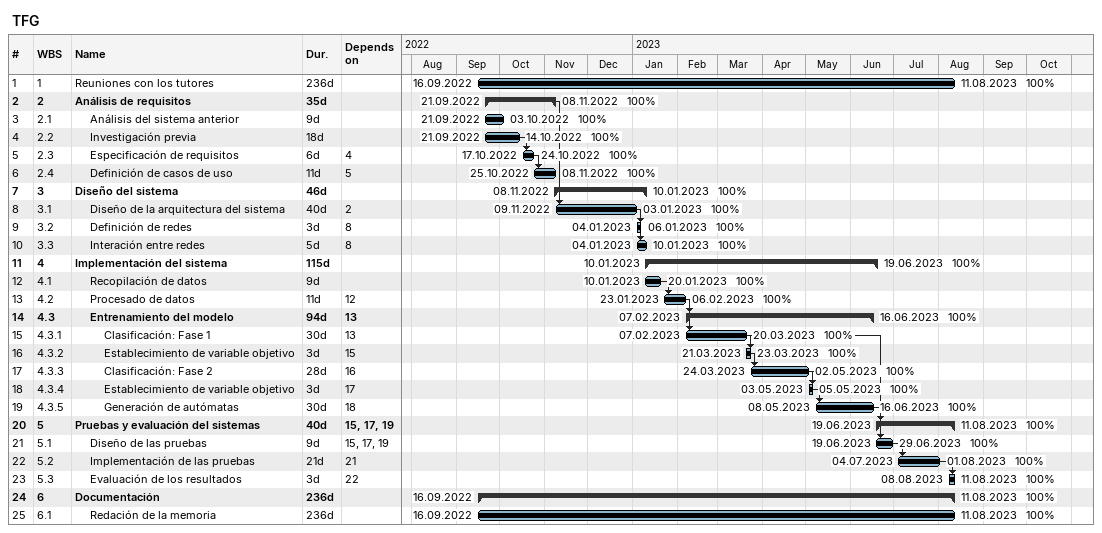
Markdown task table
TFG

| ID | WBS | Task | Duration | Start | Finish | Predecessors | % complete |
|---|---|---|---|---|---|---|---|
| 1 | 1 | Reuniones con los tutores | 236d | 2022-09-16 | 2023-08-11 |  | 100 |
| 2 | 2 | **Análisis de requisitos** | 35d | 2022-09-21 | 2022-11-08 |  | 100 |
| 3 | 2.1 | Análisis del sistema anterior | 9d | 2022-09-21 | 2022-10-03 |  | 100 |
| 4 | 2.2 | Investigación previa | 18d | 2022-09-21 | 2022-10-14 |  | 100 |
| 5 | 2.3 | Especificación de requisitos | 6d | 2022-10-17 | 2022-10-24 | 4 | 100 |
| 6 | 2.4 | Definición de casos de uso | 11d | 2022-10-25 | 2022-11-08 | 5 | 100 |
| 7 | 3 | **Diseño del sistema** | 46d | 2022-11-08 | 2023-01-10 |  | 100 |
| 8 | 3.1 | Diseño de la arquitectura del sistema | 40d | 2022-11-09 | 2023-01-03 | 2 | 100 |
| 9 | 3.2 | Definición de redes | 3d | 2023-01-04 | 2023-01-06 | 8 | 100 |
| 10 | 3.3 | Interación entre redes | 5d | 2023-01-04 | 2023-01-10 | 8 | 100 |
| 11 | 4 | **Implementación del sistema** | 115d | 2023-01-10 | 2023-06-19 |  | 100 |
| 12 | 4.1 | Recopilación de datos | 9d | 2023-01-10 | 2023-01-20 |  | 100 |
| 13 | 4.2 | Procesado de datos | 11d | 2023-01-23 | 2023-02-06 | 12 | 100 |
| 14 | 4.3 | **Entrenamiento del modelo** | 94d | 2023-02-07 | 2023-06-16 | 13 | 100 |
| 15 | 4.3.1 | Clasificación: Fase 1 | 30d | 2023-02-07 | 2023-03-20 | 13 | 100 |
| 16 | 4.3.2 | Establecimiento de variable objetivo | 3d | 2023-03-21 | 2023-03-23 | 15 | 100 |
| 17 | 4.3.3 | Clasificación: Fase 2 | 28d | 2023-03-24 | 2023-05-02 | 16 | 100 |
| 18 | 4.3.4 | Establecimiento de variable objetivo | 3d | 2023-05-03 | 2023-05-05 | 17 | 100 |
| 19 | 4.3.5 | Generación de autómatas | 30d | 2023-05-08 | 2023-06-16 | 18 | 100 |
| 20 | 5 | **Pruebas y evaluación del sistemas** | 40d | 2023-06-19 | 2023-08-11 | 15, 17, 19 | 100 |
| 21 | 5.1 | Diseño de las pruebas | 9d | 2023-06-19 | 2023-06-29 | 15, 17, 19 | 100 |
| 22 | 5.2 | Implementación de las pruebas | 21d | 2023-07-04 | 2023-08-01 | 21 | 100 |
| 23 | 5.3 | Evaluación de los resultados | 3d | 2023-08-08 | 2023-08-11 | 22 | 100 |
| 24 | 6 | **Documentación** | 236d | 2022-09-16 | 2023-08-11 |  | 100 |
| 25 | 6.1 | Redación de la memoria | 236d | 2022-09-16 | 2023-08-11 |  | 100 |
